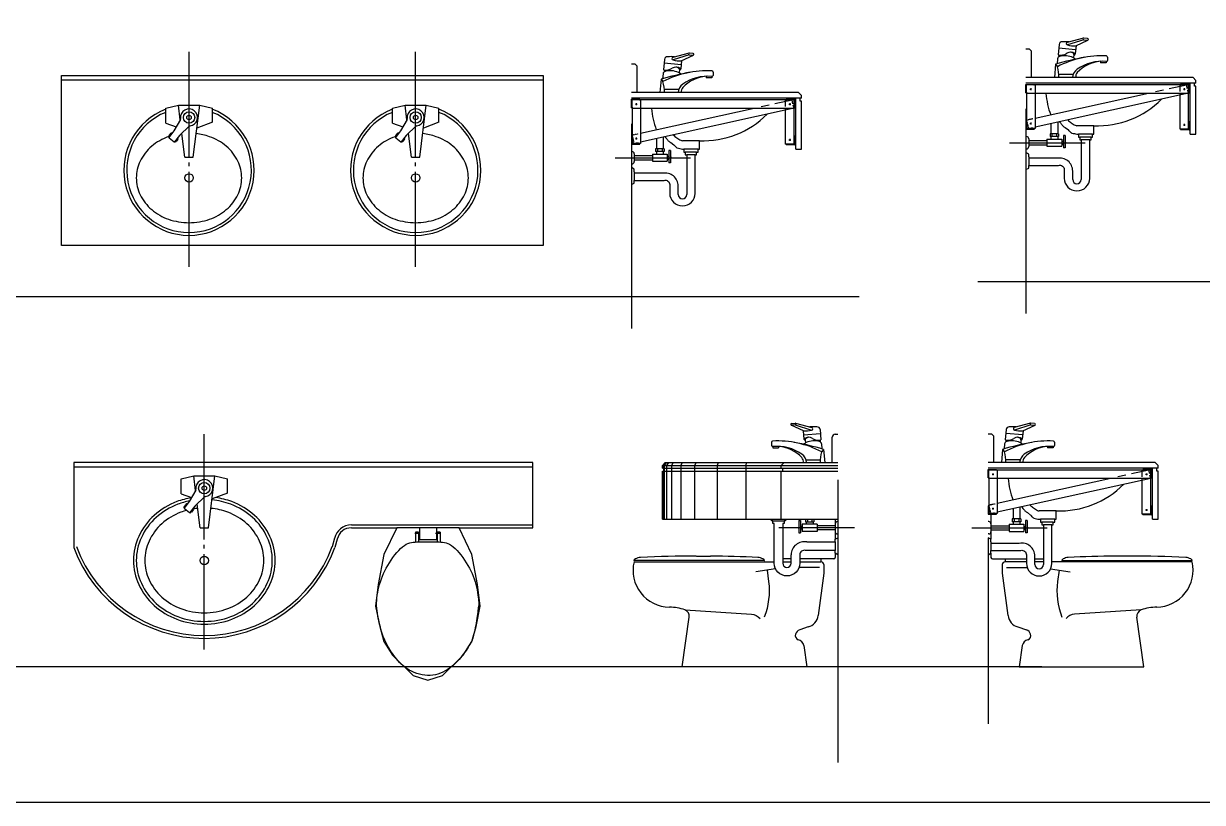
# Model space of a CAD drawing. Header units: inches. Extents: x -1249499 to 290957, y -589671 to 1013543.
# Drawn here: x -1180809 to -1176648, y 298594 to 301342 of the extents above; entities that cross this region are included whole.
import ezdxf

# ---------------------------------------------------------------- set-up
doc = ezdxf.new("R2010")
doc.units = ezdxf.units.IN
doc.header["$MEASUREMENT"] = 0
doc.linetypes.add('HIDDEN', pattern=[2, 1, -1])
doc.layers.add('1BATH', color=1, linetype='Continuous')

msp = doc.modelspace()

# ---------------------------------------------------------------- linework, layer by layer
at = {"layer": '1BATH'}
for p, q in [((-1177153.8, 301268.7), (-1177157.1, 301231.6)), ((-1177067.4, 301290.6), (-1177125, 301275.8)), ((-1177066.6, 301284.8), (-1177123.9, 301266.6)), ((-1177093.9, 301264.4), (-1177096.5, 301234.9)), ((-1177095.1, 301264.1), (-1177051.7, 301284.1)), ((-1177066.6, 301284.8), (-1177053.5, 301283.7)), ((-1177053, 301289.6), (-1177066.1, 301290.8)), ((-1180224.8, 300871.5), (-1180224.8, 301242.6)), ((-1179424.8, 300871.5), (-1179424.8, 301242.6)), ((-1178459.8, 301237.8), (-1178517.4, 301222.9)), ((-1178459, 301232), (-1178516.2, 301213.8)), ((-1178487.5, 301211.2), (-1178444.1, 301231.2)), ((-1178459, 301232), (-1178445.9, 301230.8)), ((-1178445.4, 301236.8), (-1178458.5, 301237.9)), ((-1177257.6, 301251.7), (-1177270.6, 301251.7)), ((-1177250.6, 301244.7), (-1177257.6, 301251.7)), ((-1177250.6, 301151.7), (-1177250.6, 301244.7)), ((-1177095.2, 301249.7), (-1177155, 301254.9)), ((-1177154.1, 301231), (-1177154.5, 301225.6)), ((-1177101.2, 301232.5), (-1177102.3, 301221)), ((-1176982.8, 301223.8), (-1176982.8, 301212.3)), ((-1178650, 301198.8), (-1178663, 301198.8)), ((-1178643, 301191.8), (-1178650, 301198.8)), ((-1178643, 301098.8), (-1178643, 301191.8)), ((-1178546.2, 301215.9), (-1178549.5, 301178.7)), ((-1178487.6, 301196.8), (-1178547.4, 301202.1)), ((-1178493.6, 301179.6), (-1178494.6, 301168.2)), ((-1178486.3, 301211.6), (-1178488.9, 301182.1)), ((-1177166.2, 301198.5), (-1177170.3, 301151.7)), ((-1177166.2, 301198.5), (-1177159.6, 301190)), ((-1177159.2, 301217.6), (-1177160.7, 301200.3)), ((-1177007.2, 301209.1), (-1177007.2, 301203.3)), ((-1176987.2, 301203.3), (-1177007.2, 301203.3)), ((-1176987.2, 301208.3), (-1176987.2, 301203.3)), ((-1178558.6, 301145.7), (-1178562.7, 301098.8)), ((-1178558.6, 301145.7), (-1178552, 301137.2)), ((-1178551.5, 301164.8), (-1178553.1, 301147.5)), ((-1178546.4, 301178.2), (-1178546.9, 301172.8)), ((-1178399.5, 301156.2), (-1178399.5, 301150.5)), ((-1178379.5, 301150.5), (-1178399.5, 301150.5)), ((-1178379.5, 301155.5), (-1178379.5, 301150.5)), ((-1178375.2, 301171), (-1178375.2, 301159.4)), ((-1176680.6, 301151.7), (-1177270.6, 301151.7)), ((-1177103.9, 301161.9), (-1177154.6, 301161.9)), ((-1176680.6, 301151.7), (-1176670.6, 301141.7)), ((-1176670.6, 301131.7), (-1176670.6, 301141.7)), ((-1178073, 301098.8), (-1178663, 301098.8)), ((-1178496.3, 301109.1), (-1178546.9, 301109.1)), ((-1178073, 301098.8), (-1178063, 301088.8)), ((-1176670.6, 301131.7), (-1177270.6, 301131.7)), ((-1177270.6, 301127.7), (-1177270.6, 301097.7)), ((-1177270.6, 301097.7), (-1177270.6, 301127.7)), ((-1177270.6, 301127.7), (-1177240.6, 301127.7)), ((-1176696.6, 301125.7), (-1177268.6, 301125.7)), ((-1177268.6, 301099.6), (-1177268.6, 301125.7)), ((-1177268.6, 301099.6), (-1177268.6, 301001)), ((-1177256.8, 301110.7), (-1177250.5, 301110.7)), ((-1177253.6, 301113.9), (-1177253.6, 301107.5)), ((-1177238.6, 301125.7), (-1177238.6, 300971.7)), ((-1176696.6, 301096.1), (-1177238.6, 300976.9)), ((-1176785.2, 301107.3), (-1176813, 301101.2)), ((-1176703.8, 301125.2), (-1176764.8, 301111.8)), ((-1176726.6, 301102), (-1176726.6, 301125.7)), ((-1176694.6, 301127.7), (-1176724.6, 301127.7)), ((-1176714.8, 301110.7), (-1176708.5, 301110.7)), ((-1176711.6, 301113.9), (-1176711.6, 301107.5)), ((-1176700.5, 301111.8), (-1176703.8, 301125.2)), ((-1176696.6, 301096.1), (-1176699.4, 301107.3)), ((-1176696.6, 300969.6), (-1176696.6, 301125.7)), ((-1176694.6, 301097.7), (-1176694.6, 301127.7)), ((-1176690.6, 300951.7), (-1176690.6, 301131.7)), ((-1176675.6, 301121.7), (-1176675.6, 301131.7)), ((-1176670.6, 301121.7), (-1176675.6, 301121.7)), ((-1176670.6, 300951.7), (-1176670.6, 301121.7)), ((-1178063, 301078.8), (-1178663, 301078.8)), ((-1178663, 301044.8), (-1178663, 301074.8)), ((-1178663, 301074.8), (-1178663, 301044.8)), ((-1178663, 301074.8), (-1178633, 301074.8)), ((-1178661, 301046.7), (-1178661, 301072.8)), ((-1178089, 301072.8), (-1178661, 301072.8)), ((-1178649.2, 301057.8), (-1178642.8, 301057.8)), ((-1178646, 301061), (-1178646, 301054.7)), ((-1178631, 301072.8), (-1178631, 300918.8)), ((-1178177.6, 301054.5), (-1178205.4, 301048.3)), ((-1178096.2, 301072.4), (-1178157.2, 301058.9)), ((-1178119, 301049.2), (-1178119, 301072.8)), ((-1178087, 301074.8), (-1178117, 301074.8)), ((-1178107.2, 301057.8), (-1178100.8, 301057.8)), ((-1178104, 301061), (-1178104, 301054.7)), ((-1178092.9, 301058.9), (-1178096.2, 301072.4)), ((-1178089, 301043.2), (-1178091.8, 301054.5)), ((-1178089, 300916.7), (-1178089, 301072.8)), ((-1178087, 301044.8), (-1178087, 301074.8)), ((-1178083, 300898.8), (-1178083, 301078.8)), ((-1178068, 301068.8), (-1178068, 301078.8)), ((-1178063, 301068.8), (-1178068, 301068.8)), ((-1178063, 301078.8), (-1178063, 301088.8)), ((-1178063, 300898.8), (-1178063, 301068.8)), ((-1176696.6, 301095.7), (-1177268.6, 301095.7)), ((-1176838, 301095.7), (-1177238.6, 301007.6)), ((-1176726.6, 300969.6), (-1176726.6, 301095.7)), ((-1180307, 301044.1), (-1180262.3, 301054)), ((-1180307, 300990.6), (-1180307, 301044.1)), ((-1180262.3, 301054), (-1180187.2, 301054)), ((-1180256, 301002.6), (-1180262.3, 301054)), ((-1180209.8, 300870.8), (-1180187.2, 301054)), ((-1180187.2, 301054), (-1180142.5, 301044.1)), ((-1180142.5, 300993.7), (-1180142.5, 301044.1)), ((-1179507, 301044.1), (-1179462.3, 301054)), ((-1179507, 300990.6), (-1179507, 301044.1)), ((-1179462.3, 301054), (-1179387.2, 301054)), ((-1179456, 301002.6), (-1179462.3, 301054)), ((-1179409.8, 300870.8), (-1179387.2, 301054)), ((-1179387.2, 301054), (-1179342.5, 301044.1)), ((-1179342.5, 300993.7), (-1179342.5, 301044.1)), ((-1178661, 301046.7), (-1178661, 300948.1)), ((-1178089, 301042.8), (-1178661, 301042.8)), ((-1178089, 301043.2), (-1178631, 300924)), ((-1178230.4, 301042.8), (-1178631, 300954.7)), ((-1178119, 300916.7), (-1178119, 301042.8)), ((-1177270.6, 301041.7), (-1177270.6, 300318.9)), ((-1180307, 300990.6), (-1180269.9, 300978.1)), ((-1180255.2, 301004), (-1180277.9, 300964)), ((-1180224, 300979.7), (-1180257.4, 300947.9)), ((-1180142.5, 300993.7), (-1180197.2, 300972.7)), ((-1179507, 300990.6), (-1179469.9, 300978.1)), ((-1179455.2, 301004), (-1179477.9, 300964)), ((-1179424, 300979.7), (-1179457.4, 300947.9)), ((-1179342.5, 300993.7), (-1179397.2, 300972.7)), ((-1178663, 300988.8), (-1178663, 300266)), ((-1177270.6, 300999.7), (-1177270.6, 300969.7)), ((-1177270.6, 300999.7), (-1177270.6, 300969.7)), ((-1177268.6, 300997.8), (-1177268.6, 300971.7)), ((-1177238.6, 300971.7), (-1177268.6, 300971.7)), ((-1177256.8, 300989.3), (-1177250.5, 300989.3)), ((-1177253.6, 300992.5), (-1177253.6, 300986.1)), ((-1177182.8, 300989.2), (-1177182.8, 300953.2)), ((-1177158.5, 300994.5), (-1177158.5, 300953.2)), ((-1177132.2, 300975.2), (-1177120.6, 300966.7)), ((-1176714.8, 300984.6), (-1176708.5, 300984.6)), ((-1176711.6, 300987.8), (-1176711.6, 300981.4)), ((-1176694.6, 300997.6), (-1176694.6, 300967.6)), ((-1180278.3, 300963.4), (-1180296.3, 300940.4)), ((-1180289.7, 300953.7), (-1180295.9, 300945.8)), ((-1180295, 300938.8), (-1180277.7, 300925.3)), ((-1180257.9, 300947.4), (-1180275.8, 300924.4)), ((-1180264.5, 300934), (-1180270.7, 300926.1)), ((-1180239.8, 300870.8), (-1180250.1, 300954.8)), ((-1179478.3, 300963.4), (-1179496.3, 300940.4)), ((-1179489.7, 300953.7), (-1179495.9, 300945.8)), ((-1179495, 300938.8), (-1179477.7, 300925.3)), ((-1179457.9, 300947.4), (-1179475.8, 300924.4)), ((-1179464.5, 300934), (-1179470.7, 300926.1)), ((-1179439.8, 300870.8), (-1179450.1, 300954.8)), ((-1178663, 300946.8), (-1178663, 300916.8)), ((-1178663, 300946.8), (-1178663, 300916.8)), ((-1178661, 300944.9), (-1178661, 300918.8)), ((-1178649.2, 300936.4), (-1178642.8, 300936.4)), ((-1178646, 300939.6), (-1178646, 300933.3)), ((-1178575.2, 300936.3), (-1178575.2, 300900.3)), ((-1178550.8, 300941.6), (-1178550.8, 300900.3)), ((-1178107.2, 300931.7), (-1178100.8, 300931.7)), ((-1178104, 300934.9), (-1178104, 300928.6)), ((-1178087, 300944.7), (-1178087, 300914.7)), ((-1177270.6, 300969.7), (-1177240.6, 300969.7)), ((-1177268.6, 300943.4), (-1177270.6, 300943.4)), ((-1177260.6, 300935.4), (-1177260.6, 300908)), ((-1177196.8, 300934.2), (-1177144.5, 300934.2)), ((-1177196.8, 300934.2), (-1177196.8, 300909.2)), ((-1177185.6, 300953.2), (-1177185.6, 300943.2)), ((-1177155.6, 300953.2), (-1177185.6, 300953.2)), ((-1177155.6, 300943.2), (-1177185.6, 300943.2)), ((-1177182.8, 300943.2), (-1177182.8, 300934.2)), ((-1177178.7, 300953.2), (-1177178.7, 300943.2)), ((-1177162.6, 300953.2), (-1177162.6, 300943.2)), ((-1177158.5, 300943.2), (-1177158.5, 300934.2)), ((-1177155.6, 300953.2), (-1177155.6, 300943.2)), ((-1177144.5, 300934.2), (-1177144.5, 300909.2)), ((-1177138.5, 300947.6), (-1177138.5, 300903.6)), ((-1177132.7, 300947.6), (-1177138.5, 300947.6)), ((-1177132.7, 300947.6), (-1177132.7, 300903.6)), ((-1176696.6, 300969.6), (-1176726.6, 300969.6)), ((-1176694.6, 300967.6), (-1176724.6, 300967.6)), ((-1176694.6, 300967.6), (-1176690.6, 300967.6)), ((-1176690.6, 300951.7), (-1176670.6, 300951.7)), ((-1178663, 300916.8), (-1178633, 300916.8)), ((-1178661, 300890.6), (-1178663, 300890.6)), ((-1178631, 300918.8), (-1178661, 300918.8)), ((-1178578, 300900.3), (-1178578, 300890.3)), ((-1178548, 300900.3), (-1178578, 300900.3)), ((-1178548, 300890.3), (-1178578, 300890.3)), ((-1178575.2, 300890.3), (-1178575.2, 300881.3)), ((-1178571.1, 300900.3), (-1178571.1, 300890.3)), ((-1178554.9, 300900.3), (-1178554.9, 300890.3)), ((-1178550.8, 300890.3), (-1178550.8, 300881.3)), ((-1178548, 300900.3), (-1178548, 300890.3)), ((-1178530.8, 300894.8), (-1178530.8, 300850.7)), ((-1178525, 300894.8), (-1178530.8, 300894.8)), ((-1178525, 300894.8), (-1178525, 300850.7)), ((-1178524.6, 300922.3), (-1178513, 300913.8)), ((-1178089, 300916.7), (-1178119, 300916.7)), ((-1178087, 300914.7), (-1178117, 300914.7)), ((-1178087, 300914.7), (-1178083, 300914.7)), ((-1178083, 300898.8), (-1178063, 300898.8)), ((-1177328.7, 300921.7), (-1177062, 300921.7)), ((-1177268.6, 300900), (-1177270.6, 300900)), ((-1177260.6, 300929.2), (-1177196.8, 300929.2)), ((-1177260.6, 300914.2), (-1177196.8, 300914.2)), ((-1177196.8, 300909.2), (-1177144.5, 300909.2)), ((-1177144.5, 300926.7), (-1177138.5, 300926.7)), ((-1177144.5, 300916.7), (-1177138.5, 300916.7)), ((-1177132.7, 300903.6), (-1177138.5, 300903.6)), ((-1177132.7, 300924.2), (-1177131.6, 300924.2)), ((-1177132.7, 300919.2), (-1177131.6, 300919.2)), ((-1177131.6, 300924.2), (-1177131.6, 300919.2)), ((-1180239.8, 300870.8), (-1180209.8, 300870.8)), ((-1180224.8, 300839.2), (-1180224.8, 300852.1)), ((-1179439.8, 300870.8), (-1179409.8, 300870.8)), ((-1179424.8, 300839.2), (-1179424.8, 300852.1)), ((-1178721.1, 300868.8), (-1178454.4, 300868.8)), ((-1178661, 300847.1), (-1178663, 300847.1)), ((-1178653, 300882.6), (-1178653, 300855.1)), ((-1178653, 300876.3), (-1178589.2, 300876.3)), ((-1178653, 300861.3), (-1178589.2, 300861.3)), ((-1178589.2, 300881.3), (-1178589.2, 300856.3)), ((-1178589.2, 300881.3), (-1178536.9, 300881.3)), ((-1178589.2, 300856.3), (-1178536.9, 300856.3)), ((-1178536.9, 300881.3), (-1178536.9, 300856.3)), ((-1178536.9, 300873.8), (-1178530.8, 300873.8)), ((-1178536.9, 300863.8), (-1178530.8, 300863.8)), ((-1178525, 300850.7), (-1178530.8, 300850.7)), ((-1178525, 300871.3), (-1178524, 300871.3)), ((-1178525, 300866.3), (-1178524, 300866.3)), ((-1178524, 300871.3), (-1178524, 300866.3)), ((-1177270.6, 300886.7), (-1177270.6, 300826.7)), ((-1177260.6, 300881.7), (-1177270.6, 300886.7)), ((-1177260.6, 300871.7), (-1177260.6, 300881.7)), ((-1177260.6, 300871.7), (-1177260.6, 300841.7)), ((-1180224.8, 300483.5), (-1180224.8, 300819.2)), ((-1179424.8, 300483.5), (-1179424.8, 300819.2)), ((-1178653, 300828.8), (-1178663, 300833.8)), ((-1178663, 300833.8), (-1178663, 300773.8)), ((-1178653, 300818.8), (-1178653, 300828.8)), ((-1178653, 300818.8), (-1178653, 300788.8)), ((-1177270.6, 300826.7), (-1177260.6, 300831.7)), ((-1178663, 300773.8), (-1178653, 300778.8)), ((-1177439.9, 300431.7), (-1175395.3, 300431.7)), ((-1182783.7, 300378.8), (-1177859.3, 300378.8)), ((-1178098.3, 299930.7), (-1178085.2, 299931.8)), ((-1178083.9, 299931.7), (-1178026.3, 299916.8)), ((-1177254.2, 299931.7), (-1177311.9, 299916.8)), ((-1177239.9, 299930.7), (-1177253, 299931.8)), ((-1180170.8, 299521.8), (-1180170.8, 299892.8)), ((-1178056.2, 299905.1), (-1178099.6, 299925.1)), ((-1178084.7, 299925.9), (-1178097.8, 299924.7)), ((-1178084.7, 299925.9), (-1178027.4, 299907.7)), ((-1178057.4, 299905.5), (-1178054.8, 299876)), ((-1178056.1, 299890.7), (-1177996.3, 299896)), ((-1177997.5, 299909.8), (-1177994.2, 299872.6)), ((-1177944.1, 299892.7), (-1177934.1, 299892.7)), ((-1177391, 299892.7), (-1177404, 299892.7)), ((-1177384, 299885.7), (-1177391, 299892.7)), ((-1177340.7, 299909.8), (-1177343.9, 299872.6)), ((-1177282.1, 299890.7), (-1177341.9, 299896)), ((-1177253.5, 299925.9), (-1177310.7, 299907.7)), ((-1177280.8, 299905.5), (-1177283.4, 299876)), ((-1177282, 299905.1), (-1177238.6, 299925.1)), ((-1177253.5, 299925.9), (-1177240.4, 299924.7)), ((-1178168.5, 299864.9), (-1178168.5, 299853.3)), ((-1178164.1, 299849.4), (-1178164.1, 299844.4)), ((-1178144.1, 299850.1), (-1178144.1, 299844.4)), ((-1178050.1, 299873.5), (-1178049, 299862.1)), ((-1177997.2, 299872.1), (-1177996.8, 299866.7)), ((-1177992.1, 299858.7), (-1177990.6, 299841.4)), ((-1177954.1, 299792.7), (-1177954.1, 299882.7)), ((-1177384, 299792.7), (-1177384, 299885.7)), ((-1177346, 299858.7), (-1177347.6, 299841.4)), ((-1177340.9, 299872.1), (-1177341.4, 299866.7)), ((-1177288.1, 299873.5), (-1177289.1, 299862.1)), ((-1177194, 299850.1), (-1177194, 299844.4)), ((-1177174, 299849.4), (-1177174, 299844.4)), ((-1177169.6, 299864.9), (-1177169.6, 299853.3)), ((-1178164.1, 299844.4), (-1178144.1, 299844.4)), ((-1177985.1, 299839.6), (-1177991.7, 299831.1)), ((-1177985.1, 299839.6), (-1177981, 299792.7)), ((-1177353, 299839.6), (-1177357.1, 299792.7)), ((-1177353, 299839.6), (-1177346.5, 299831.1)), ((-1177174, 299844.4), (-1177194, 299844.4)), ((-1180632.8, 299777.7), (-1179011.8, 299777.7)), ((-1179011.8, 299792.7), (-1180631.8, 299792.7)), ((-1180631.8, 299792.7), (-1180631.8, 299492.7)), ((-1179011.8, 299562.7), (-1179011.8, 299792.7)), ((-1178544.1, 299792.7), (-1178554.1, 299782.7)), ((-1178554.1, 299782.7), (-1177934.1, 299782.7)), ((-1178554.1, 299772.7), (-1178554.1, 299782.7)), ((-1178554.1, 299772.7), (-1177934.1, 299772.7)), ((-1178542.1, 299792.7), (-1178551.4, 299782.7)), ((-1178551.4, 299782.7), (-1178551.4, 299772.7)), ((-1178549.1, 299762.7), (-1178549.1, 299772.7)), ((-1178538.3, 299792.7), (-1178547.1, 299782.7)), ((-1178547.1, 299782.7), (-1178547.1, 299592.7)), ((-1178544.1, 299792.7), (-1177934.1, 299792.7)), ((-1178532.2, 299792.7), (-1178539.1, 299782.7)), ((-1178539.1, 299782.7), (-1178539.1, 299592.7)), ((-1178515.3, 299792.7), (-1178521.2, 299782.7)), ((-1178521.2, 299782.7), (-1178521.2, 299592.7)), ((-1178484.3, 299792.7), (-1178489.2, 299782.7)), ((-1178489.2, 299782.7), (-1178489.2, 299592.7)), ((-1178435.1, 299792.7), (-1178440.1, 299782.7)), ((-1178440.1, 299782.7), (-1178440.1, 299592.7)), ((-1178356.7, 299792.7), (-1178360.6, 299782.7)), ((-1178360.6, 299782.7), (-1178360.6, 299592.7)), ((-1178257.8, 299792.7), (-1178259.6, 299782.7)), ((-1178259.6, 299782.7), (-1178259.6, 299592.7)), ((-1178124.1, 299792.7), (-1178134.1, 299782.7)), ((-1178134.1, 299772.7), (-1178134.1, 299782.7)), ((-1178129.1, 299762.7), (-1178129.1, 299772.7)), ((-1178047.4, 299803), (-1177996.7, 299803)), ((-1176814, 299792.7), (-1177404, 299792.7)), ((-1176804, 299772.7), (-1177404, 299772.7)), ((-1177404, 299768.7), (-1177374, 299768.7)), ((-1177404, 299768.7), (-1177404, 299738.7)), ((-1177404, 299738.7), (-1177404, 299768.7)), ((-1176830, 299766.7), (-1177402, 299766.7)), ((-1177402, 299740.6), (-1177402, 299766.7)), ((-1177372, 299766.7), (-1177372, 299612.7)), ((-1177290.8, 299803), (-1177341.4, 299803)), ((-1176837.2, 299766.3), (-1176898.2, 299752.8)), ((-1176860, 299743.1), (-1176860, 299766.7)), ((-1176828, 299768.7), (-1176858, 299768.7)), ((-1176833.9, 299752.8), (-1176837.2, 299766.3)), ((-1176830, 299610.6), (-1176830, 299766.7)), ((-1176828, 299738.7), (-1176828, 299768.7)), ((-1176824, 299592.7), (-1176824, 299772.7)), ((-1176814, 299792.7), (-1176804, 299782.7)), ((-1176809, 299762.7), (-1176809, 299772.7)), ((-1176804, 299772.7), (-1176804, 299782.7)), ((-1180253, 299735.9), (-1180208.3, 299745.9)), ((-1180253, 299682.5), (-1180253, 299735.9)), ((-1180202, 299694.4), (-1180208.3, 299745.9)), ((-1180208.3, 299745.9), (-1180133.2, 299745.9)), ((-1180155.8, 299562.7), (-1180133.2, 299745.9)), ((-1180133.2, 299745.9), (-1180088.5, 299735.9)), ((-1180088.5, 299685.5), (-1180088.5, 299735.9)), ((-1178554.1, 299762.7), (-1177934.1, 299762.7)), ((-1178554.1, 299592.7), (-1178554.1, 299762.7)), ((-1178551.4, 299762.7), (-1178551.4, 299592.7)), ((-1178134.1, 299592.7), (-1178134.1, 299762.7)), ((-1177934.1, 299732.4), (-1177934.1, 298734.1)), ((-1177402, 299740.6), (-1177402, 299642)), ((-1176830, 299736.7), (-1177402, 299736.7)), ((-1177390.2, 299751.7), (-1177383.9, 299751.7)), ((-1177387, 299754.9), (-1177387, 299748.6)), ((-1176830, 299737.1), (-1177372, 299617.9)), ((-1176971.4, 299736.7), (-1177372, 299648.6)), ((-1176918.6, 299748.4), (-1176946.4, 299742.3)), ((-1176860, 299610.6), (-1176860, 299736.7)), ((-1176848.2, 299751.7), (-1176841.9, 299751.7)), ((-1176845, 299754.9), (-1176845, 299748.6)), ((-1176830, 299737.1), (-1176832.8, 299748.4)), ((-1176804, 299762.7), (-1176809, 299762.7)), ((-1176804, 299592.7), (-1176804, 299762.7)), ((-1180253, 299682.5), (-1180215.9, 299669.9)), ((-1180201.1, 299695.8), (-1180223.9, 299655.8)), ((-1180088.5, 299685.5), (-1180143.2, 299664.5)), ((-1180224.3, 299655.2), (-1180242.3, 299632.2)), ((-1180235.7, 299645.5), (-1180241.9, 299637.7)), ((-1180170, 299671.5), (-1180203.4, 299639.7)), ((-1180185.8, 299562.7), (-1180196.1, 299646.7)), ((-1177404, 299640.7), (-1177404, 299610.7)), ((-1177404, 299640.7), (-1177404, 299610.7)), ((-1180241, 299630.6), (-1180223.7, 299617.1)), ((-1180203.8, 299639.2), (-1180221.8, 299616.2)), ((-1180210.5, 299625.8), (-1180216.6, 299618)), ((-1177404, 299610.7), (-1177374, 299610.7)), ((-1177402, 299638.8), (-1177402, 299612.7)), ((-1177372, 299612.7), (-1177402, 299612.7)), ((-1177394, 299610.7), (-1177394, 299522.7)), ((-1177390.2, 299630.3), (-1177383.9, 299630.3)), ((-1177387, 299633.5), (-1177387, 299627.2)), ((-1177316.2, 299630.2), (-1177316.2, 299594.2)), ((-1177291.9, 299635.6), (-1177291.9, 299594.2)), ((-1177265.6, 299616.2), (-1177254, 299607.7)), ((-1176830, 299610.6), (-1176860, 299610.6)), ((-1176828, 299608.6), (-1176858, 299608.6)), ((-1176848.2, 299625.6), (-1176841.9, 299625.6)), ((-1176845, 299628.8), (-1176845, 299622.5)), ((-1176828, 299638.6), (-1176828, 299608.6)), ((-1176828, 299608.6), (-1176824, 299608.6)), ((-1180185.8, 299562.7), (-1180155.8, 299562.7)), ((-1179651.8, 299572.7), (-1179011.8, 299572.7)), ((-1179651.8, 299562.7), (-1179491.8, 299562.7)), ((-1179491.8, 299562.7), (-1179536.8, 299468.5)), ((-1179271.8, 299562.7), (-1179491.8, 299562.7)), ((-1179411.8, 299562.7), (-1179411.8, 299520.1)), ((-1179351.8, 299562.7), (-1179351.8, 299520.1)), ((-1179271.8, 299562.7), (-1179011.8, 299562.7)), ((-1179226.8, 299468.5), (-1179271.8, 299562.7)), ((-1178554.1, 299592.7), (-1177934.1, 299592.7)), ((-1178169.1, 299587.7), (-1178169.1, 299592.7)), ((-1178164.1, 299587.7), (-1178169.1, 299587.7)), ((-1178164.1, 299577.7), (-1178164.1, 299587.7)), ((-1178164.1, 299587.7), (-1178124.1, 299587.7)), ((-1178159.1, 299577.7), (-1178164.1, 299577.7)), ((-1178159.1, 299442.7), (-1178159.1, 299577.7)), ((-1177876, 299562.7), (-1178142.8, 299562.7)), ((-1178129.1, 299577.7), (-1178129.1, 299437.7)), ((-1178124.1, 299577.7), (-1178129.1, 299577.7)), ((-1178124.1, 299587.7), (-1178124.1, 299577.7)), ((-1178119.1, 299587.7), (-1178124.1, 299587.7)), ((-1178119.1, 299592.7), (-1178119.1, 299587.7)), ((-1178072.1, 299565.2), (-1178073.1, 299565.2)), ((-1178073.1, 299565.2), (-1178073.1, 299560.2)), ((-1178072.1, 299560.2), (-1178073.1, 299560.2)), ((-1178072.1, 299588.7), (-1178066.3, 299588.7)), ((-1178072.1, 299588.7), (-1178072.1, 299544.6)), ((-1178066.3, 299588.7), (-1178066.3, 299544.6)), ((-1178060.3, 299567.7), (-1178066.3, 299567.7)), ((-1178060.3, 299557.7), (-1178066.3, 299557.7)), ((-1178060.3, 299575.2), (-1178060.3, 299550.2)), ((-1178008, 299575.2), (-1178060.3, 299575.2)), ((-1178049.1, 299592.7), (-1178049.1, 299584.2)), ((-1178049.1, 299584.2), (-1178019.1, 299584.2)), ((-1178046.3, 299584.2), (-1178046.3, 299575.2)), ((-1178042.2, 299592.7), (-1178042.2, 299584.2)), ((-1178026.1, 299592.7), (-1178026.1, 299584.2)), ((-1178022, 299584.2), (-1178022, 299575.2)), ((-1178019.1, 299592.7), (-1178019.1, 299584.2)), ((-1178008, 299575.2), (-1178008, 299550.2)), ((-1177944.1, 299570.2), (-1178008, 299570.2)), ((-1177944.1, 299592.7), (-1177944.1, 299522.7)), ((-1177936.1, 299584.5), (-1177934.1, 299584.5)), ((-1177462.1, 299562.7), (-1177195.4, 299562.7)), ((-1177402, 299584.5), (-1177404, 299584.5)), ((-1177394, 299570.2), (-1177330.2, 299570.2)), ((-1177330.2, 299575.2), (-1177277.9, 299575.2)), ((-1177330.2, 299575.2), (-1177330.2, 299550.2)), ((-1177319, 299594.2), (-1177319, 299584.2)), ((-1177289, 299594.2), (-1177319, 299594.2)), ((-1177289, 299584.2), (-1177319, 299584.2)), ((-1177316.2, 299584.2), (-1177316.2, 299575.2)), ((-1177312.1, 299594.2), (-1177312.1, 299584.2)), ((-1177296, 299594.2), (-1177296, 299584.2)), ((-1177291.9, 299584.2), (-1177291.9, 299575.2)), ((-1177289, 299594.2), (-1177289, 299584.2)), ((-1177277.9, 299575.2), (-1177277.9, 299550.2)), ((-1177277.9, 299567.7), (-1177271.9, 299567.7)), ((-1177277.9, 299557.7), (-1177271.9, 299557.7)), ((-1177266, 299588.7), (-1177271.9, 299588.7)), ((-1177271.9, 299588.7), (-1177271.9, 299544.6)), ((-1177266, 299588.7), (-1177266, 299544.6)), ((-1177266, 299565.2), (-1177265, 299565.2)), ((-1177266, 299560.2), (-1177265, 299560.2)), ((-1177265, 299565.2), (-1177265, 299560.2)), ((-1176824, 299592.7), (-1176804, 299592.7)), ((-1179711.1, 299525.7), (-1179719.4, 299495.4)), ((-1179701.5, 299523), (-1179709.8, 299492.7)), ((-1179408.8, 299542.6), (-1179428.1, 299542.6)), ((-1179424.8, 299547.6), (-1179424.8, 299512.7)), ((-1179414.8, 299547.6), (-1179424.8, 299547.6)), ((-1179414.8, 299547.6), (-1179414.8, 299512.7)), ((-1179351.8, 299520.1), (-1179411.8, 299520.1)), ((-1179336.1, 299542.6), (-1179354.6, 299542.6)), ((-1179348.8, 299547.6), (-1179348.8, 299512.7)), ((-1179338.8, 299547.6), (-1179348.8, 299547.6)), ((-1179338.8, 299547.6), (-1179338.8, 299512.7)), ((-1178072.1, 299544.6), (-1178066.3, 299544.6)), ((-1178008, 299550.2), (-1178060.3, 299550.2)), ((-1177944.1, 299555.2), (-1178008, 299555.2)), ((-1177944.1, 299522.7), (-1177934.1, 299527.7)), ((-1177944.1, 299512.7), (-1177944.1, 299522.7)), ((-1177936.1, 299541), (-1177934.1, 299541)), ((-1177934.1, 299527.7), (-1177934.1, 299467.7)), ((-1177402, 299541), (-1177404, 299541)), ((-1177394, 299522.7), (-1177404, 299527.7)), ((-1177404, 299527.7), (-1177404, 299467.7)), ((-1177394, 299555.2), (-1177330.2, 299555.2)), ((-1177394, 299512.7), (-1177394, 299522.7)), ((-1177330.2, 299550.2), (-1177277.9, 299550.2)), ((-1177266, 299544.6), (-1177271.9, 299544.6)), ((-1180170.8, 299489.5), (-1180170.8, 299502.3)), ((-1178044.1, 299512.7), (-1177944.1, 299512.7)), ((-1177944.1, 299512.7), (-1177944.1, 299482.7)), ((-1177394, 299512.7), (-1177394, 299482.7)), ((-1180170.8, 299133.8), (-1180170.8, 299469.4)), ((-1179536.8, 299468.5), (-1179557.2, 299362.5)), ((-1179206.3, 299362.5), (-1179226.8, 299468.5)), ((-1178399.1, 299447.7), (-1178654.1, 299447.7)), ((-1178654.1, 299442.7), (-1178159.1, 299442.7)), ((-1178434.1, 299462.7), (-1178384.1, 299462.7)), ((-1178194.1, 299447.7), (-1178399.1, 299447.7)), ((-1178099.1, 299452.7), (-1178129.1, 299452.7)), ((-1178099.1, 299437.7), (-1178099.1, 299467.7)), ((-1177994.1, 299452.7), (-1178069.1, 299452.7)), ((-1177994.1, 299452.7), (-1177994.1, 299442.7)), ((-1177949.1, 299452.7), (-1177994.1, 299452.7)), ((-1177984.1, 299432.7), (-1177984.1, 299402.7)), ((-1177944.1, 299472.7), (-1177944.1, 299457.7)), ((-1177934.1, 299467.7), (-1177944.1, 299472.7)), ((-1177404, 299467.7), (-1177394, 299472.7)), ((-1177404, 299467.7), (-1177404, 298871)), ((-1177394, 299472.7), (-1177394, 299457.7)), ((-1177389, 299452.7), (-1177344, 299452.7)), ((-1177354, 299432.7), (-1177354, 299402.7)), ((-1177344, 299452.7), (-1177269, 299452.7)), ((-1177344, 299452.7), (-1177344, 299442.7)), ((-1177239, 299452.7), (-1177209, 299452.7)), ((-1176684, 299442.7), (-1177179, 299442.7)), ((-1177144, 299447.7), (-1176939, 299447.7)), ((-1176904, 299462.7), (-1176954, 299462.7)), ((-1176939, 299447.7), (-1176684, 299447.7)), ((-1177984.1, 299402.7), (-1178004.1, 299252.7)), ((-1177354, 299402.7), (-1177334, 299252.7)), ((-1179557.2, 299362.5), (-1179566.8, 299286.7)), ((-1179196.8, 299286.7), (-1179206.3, 299362.5)), ((-1179566.8, 299286.7), (-1179551.8, 299214)), ((-1179211.8, 299214), (-1179196.8, 299286.7)), ((-1178484.1, 299072.7), (-1178459.1, 299247.7)), ((-1176854, 299072.7), (-1176879, 299247.7)), ((-1179551.8, 299214), (-1179536.8, 299161.1)), ((-1179226.8, 299161.1), (-1179211.8, 299214)), ((-1178039.1, 299212.7), (-1178069.1, 299202.7)), ((-1177299, 299212.7), (-1177269, 299202.7)), ((-1179536.8, 299161.1), (-1179506.8, 299113)), ((-1179256.8, 299113), (-1179226.8, 299161.1)), ((-1178054.1, 299147.7), (-1178044.1, 299072.7)), ((-1177284, 299147.7), (-1177294, 299072.7)), ((-1179506.8, 299113), (-1179433.5, 299041.1)), ((-1179330.5, 299041.3), (-1179256.8, 299113)), ((-1177215, 299072.7), (-1182653.4, 299072.7)), ((-1178044.1, 299072.7), (-1178484.1, 299072.7)), ((-1177294, 299072.7), (-1176854, 299072.7)), ((-1179433.5, 299041.1), (-1179381.8, 299025.1)), ((-1179381.8, 299025.1), (-1179330.5, 299041.3))]:
    msp.add_line(p, q, dxfattribs=at)
at = {"layer": '1BATH', "color": 1}
for p, q in [((-1180674.8, 301158.8), (-1178974.8, 301158.8)), ((-1180674.8, 300558.8), (-1180674.8, 301158.8)), ((-1180674.8, 301143.8), (-1178974.8, 301143.8)), ((-1178974.8, 301158.8), (-1178974.8, 300558.8)), ((-1177060.6, 300981.7), (-1177090.6, 300981.7)), ((-1177030.6, 300981.7), (-1177060.6, 300981.7)), ((-1177030.6, 300961.7), (-1177030.6, 300981.7)), ((-1177090.6, 300951.7), (-1177085.6, 300951.7)), ((-1177085.6, 300951.7), (-1177085.6, 300941.7)), ((-1177085.6, 300941.7), (-1177080.6, 300941.7)), ((-1177080.6, 300941.7), (-1177080.6, 300931.7)), ((-1177040.6, 300941.7), (-1177080.6, 300941.7)), ((-1177080.6, 300931.7), (-1177075.6, 300931.7)), ((-1177075.6, 300931.7), (-1177075.6, 300791.7)), ((-1177045.6, 300931.7), (-1177075.6, 300931.7)), ((-1177045.6, 300791.7), (-1177045.6, 300931.7)), ((-1177045.6, 300931.7), (-1177040.6, 300931.7)), ((-1177040.6, 300931.7), (-1177040.6, 300941.7)), ((-1177040.6, 300941.7), (-1177035.6, 300941.7)), ((-1177035.6, 300941.7), (-1177035.6, 300951.7)), ((-1177035.6, 300951.7), (-1177030.6, 300951.7)), ((-1177030.6, 300951.7), (-1177030.6, 300961.7)), ((-1178453, 300928.8), (-1178483, 300928.8)), ((-1178483, 300898.8), (-1178478, 300898.8)), ((-1178478, 300898.8), (-1178478, 300888.8)), ((-1178478, 300888.8), (-1178473, 300888.8)), ((-1178473, 300888.8), (-1178473, 300878.8)), ((-1178433, 300888.8), (-1178473, 300888.8)), ((-1178423, 300928.8), (-1178453, 300928.8)), ((-1178433, 300888.8), (-1178428, 300888.8)), ((-1178433, 300878.8), (-1178433, 300888.8)), ((-1178428, 300898.8), (-1178423, 300898.8)), ((-1178428, 300888.8), (-1178428, 300898.8)), ((-1178423, 300908.8), (-1178423, 300928.8)), ((-1178423, 300898.8), (-1178423, 300908.8)), ((-1178473, 300878.8), (-1178468, 300878.8)), ((-1178468, 300878.8), (-1178468, 300738.8)), ((-1178438, 300878.8), (-1178468, 300878.8)), ((-1178438, 300738.8), (-1178438, 300878.8)), ((-1178438, 300878.8), (-1178433, 300878.8)), ((-1177160.6, 300866.7), (-1177260.6, 300866.7)), ((-1178553, 300813.8), (-1178653, 300813.8)), ((-1177105.6, 300791.7), (-1177105.6, 300821.7)), ((-1178498, 300738.8), (-1178498, 300768.8)), ((-1178974.8, 300558.8), (-1180674.8, 300558.8)), ((-1177194, 299622.7), (-1177224, 299622.7)), ((-1177164, 299622.7), (-1177194, 299622.7)), ((-1177164, 299602.7), (-1177164, 299622.7)), ((-1177164, 299592.7), (-1177164, 299602.7)), ((-1177224, 299592.7), (-1177219, 299592.7)), ((-1177219, 299592.7), (-1177219, 299582.7)), ((-1177219, 299582.7), (-1177214, 299582.7)), ((-1177174, 299582.7), (-1177214, 299582.7)), ((-1177214, 299582.7), (-1177214, 299572.7)), ((-1177214, 299572.7), (-1177209, 299572.7)), ((-1177209, 299572.7), (-1177209, 299432.7)), ((-1177179, 299572.7), (-1177209, 299572.7)), ((-1177179, 299432.7), (-1177179, 299572.7)), ((-1177179, 299572.7), (-1177174, 299572.7)), ((-1177174, 299572.7), (-1177174, 299582.7)), ((-1177174, 299582.7), (-1177169, 299582.7)), ((-1177169, 299582.7), (-1177169, 299592.7)), ((-1177169, 299592.7), (-1177164, 299592.7)), ((-1177294, 299507.7), (-1177394, 299507.7)), ((-1177239, 299432.7), (-1177239, 299462.7))]:
    msp.add_line(p, q, dxfattribs=at)
at = {"layer": '1BATH'}
for points in [[(-1183059.6, 303723.1), (-1173419.7, 303723.1), (-1173419.7, 298593.7), (-1183059.6, 298593.7)], [(-1179298.9, 299500.7), (-1179292.4, 299495.7), (-1179285.6, 299489.6), (-1179278.8, 299482.7), (-1179271.9, 299475.1), (-1179265.2, 299466.8), (-1179258.5, 299458.1), (-1179252.1, 299449), (-1179246, 299439.6), (-1179240.4, 299430.2), (-1179235.1, 299420.7), (-1179230.2, 299411.1), (-1179225.7, 299401.4), (-1179221.7, 299391.8), (-1179218.1, 299382.1), (-1179214.9, 299372.5), (-1179212.1, 299362.8), (-1179209.8, 299353.3), (-1179207.8, 299344), (-1179206.2, 299335), (-1179204.9, 299326.4), (-1179204, 299318.5), (-1179203.2, 299311.4), (-1179202.7, 299305.2), (-1179202.4, 299300.1), (-1179202.2, 299296), (-1179202.1, 299292.9), (-1179202.2, 299290.4), (-1179202.4, 299288.2), (-1179202.7, 299286), (-1179203.1, 299283.5), (-1179203.6, 299280.3), (-1179204.3, 299276.3), (-1179205, 299271.2), (-1179205.8, 299265), (-1179206.7, 299258), (-1179207.8, 299250.5), (-1179208.9, 299242.4), (-1179210.1, 299234.2), (-1179211.4, 299225.9), (-1179212.8, 299217.7), (-1179214.3, 299209.9), (-1179215.9, 299202.5), (-1179217.5, 299195.5), (-1179219.1, 299189.1), (-1179220.6, 299183.3), (-1179222, 299178.1), (-1179223.3, 299173.6), (-1179224.3, 299169.9), (-1179225.2, 299167), (-1179225.9, 299164.7), (-1179226.6, 299162.8), (-1179227.3, 299161.2), (-1179228.1, 299159.6), (-1179229.1, 299157.8), (-1179230.4, 299155.7), (-1179232.1, 299153.1), (-1179234.2, 299149.7), (-1179236.7, 299145.7), (-1179239.7, 299141), (-1179243.1, 299135.9), (-1179246.9, 299130.3), (-1179251.1, 299124.3), (-1179255.6, 299118.1), (-1179260.6, 299111.7), (-1179265.9, 299105.1), (-1179271.5, 299098.5), (-1179277.5, 299092), (-1179283.9, 299085.5), (-1179290.6, 299079.2), (-1179297.6, 299073.2), (-1179304.9, 299067.5), (-1179312.5, 299062.3), (-1179320.5, 299057.5), (-1179328.8, 299053.3), (-1179337.3, 299049.7), (-1179346, 299046.6), (-1179355, 299044.3), (-1179364.2, 299042.7), (-1179373.5, 299041.8), (-1179383, 299041.7), (-1179392.6, 299042.4), (-1179402.2, 299043.9), (-1179411.7, 299046.2), (-1179421.1, 299049), (-1179430.3, 299052.5), (-1179439.2, 299056.5), (-1179447.6, 299060.9), (-1179455.5, 299065.8), (-1179462.9, 299070.9), (-1179469.8, 299076.4), (-1179476.1, 299082.1), (-1179482.1, 299088), (-1179487.6, 299094.1), (-1179492.8, 299100.2), (-1179497.7, 299106.5), (-1179502.3, 299112.7), (-1179506.8, 299118.9), (-1179511, 299125.1), (-1179515, 299131.3), (-1179518.8, 299137.5), (-1179522.5, 299143.8), (-1179525.9, 299150.1), (-1179529.2, 299156.5), (-1179532.2, 299163), (-1179535.1, 299169.5), (-1179537.8, 299176.2), (-1179540.3, 299183.1), (-1179542.7, 299190), (-1179545, 299197.2), (-1179547.2, 299204.5), (-1179549.3, 299211.9), (-1179551.3, 299219.6), (-1179553.3, 299227.5), (-1179555.3, 299235.7), (-1179557.1, 299244), (-1179558.7, 299252.4), (-1179560.1, 299261.1), (-1179561.2, 299269.8), (-1179562, 299278.7), (-1179562.5, 299287.8), (-1179562.5, 299296.9), (-1179562.2, 299306.1), (-1179561.5, 299315.4), (-1179560.3, 299324.8), (-1179558.8, 299334.2), (-1179557, 299343.7), (-1179554.7, 299353.3), (-1179552.1, 299362.9), (-1179549.1, 299372.5), (-1179545.7, 299382.2), (-1179542, 299391.8), (-1179537.8, 299401.5), (-1179533.3, 299411.1), (-1179528.4, 299420.7), (-1179523.1, 299430.2), (-1179517.5, 299439.7), (-1179511.4, 299449), (-1179505, 299458.1), (-1179498.3, 299466.8), (-1179491.6, 299475.1), (-1179484.7, 299482.7), (-1179477.8, 299489.6), (-1179471.1, 299495.7), (-1179464.5, 299500.7), (-1179458.1, 299504.7), (-1179451.9, 299507.7), (-1179445.8, 299509.8), (-1179439.7, 299511.2), (-1179433.4, 299512.1), (-1179427, 299512.6), (-1179420.3, 299512.7), (-1179413.2, 299512.7), (-1179405.6, 299512.7), (-1179397.8, 299512.7), (-1179389.7, 299512.7), (-1179381.5, 299512.7), (-1179373.3, 299512.7), (-1179365.2, 299512.7), (-1179357.4, 299512.7), (-1179349.9, 299512.7), (-1179342.8, 299512.7), (-1179336.1, 299512.6), (-1179329.8, 299512.1), (-1179323.6, 299511.2), (-1179317.5, 299509.8), (-1179311.4, 299507.7), (-1179305.3, 299504.7)]]:
    msp.add_lwpolyline(points, close=True, dxfattribs=at)
at = {"layer": '1BATH', "linetype": 'HIDDEN'}
for points in [[(-1177246.5, 301005.8), (-1177268.7, 301001), (-1177261.6, 300971.8), (-1177246.5, 300975.1)], [(-1178638.9, 300953), (-1178661.1, 300948.1), (-1178654, 300919), (-1178638.9, 300922.3)], [(-1177379.9, 299646.9), (-1177402.1, 299642), (-1177395, 299612.9), (-1177379.9, 299616.2)]]:
    msp.add_lwpolyline(points, dxfattribs=at)
at = {"layer": '1BATH', "color": 1}
for points in [[(-1177035.6, 300951.7), (-1177060.6, 300951.7), (-1177085.6, 300951.7, -0.009146)], [(-1178428, 300898.8), (-1178453, 300898.8), (-1178478, 300898.8, -0.009146)], [(-1177169, 299592.7), (-1177194, 299592.7), (-1177219, 299592.7, -0.009146)]]:
    msp.add_lwpolyline(points, format="xyb", dxfattribs=at)
at = {"layer": '1BATH'}
for points in [[(-1177260.6, 300831.7), (-1177260.6, 300841.7), (-1177155.6, 300841.7, -0.5), (-1177135.6, 300826.7), (-1177135.6, 300796.7, 1), (-1177045.6, 300796.7), (-1177045.6, 300801.7)], [(-1178653, 300778.8), (-1178653, 300788.8), (-1178548, 300788.8, -0.5), (-1178528, 300773.8), (-1178528, 300743.8, 1), (-1178438, 300743.8), (-1178438, 300748.8)], [(-1180420.8, 299447.6, 0.108254), (-1180402.2, 299362.7, 0.102013), (-1180347.5, 299288.5, 0.094273), (-1180267.6, 299240.1, 0.089446), (-1180170.8, 299222.6, 0.089446), (-1180073.9, 299240.1, 0.094273), (-1179994, 299288.5, 0.102013), (-1179939.4, 299362.7, 0.108254), (-1179920.8, 299447.6, 0.108254), (-1179939.4, 299532.5, 0.102013), (-1179994, 299606.7, 0.094273), (-1180073.9, 299655.1, 0.052395), (-1180130, 299669.6, 0.089446)], [(-1180216.5, 299668.8, 0.047775), (-1180267.6, 299655.1, 0.094273), (-1180347.5, 299606.7, 0.102013), (-1180402.2, 299532.5, 0.108254), (-1180420.8, 299447.6, 0.108254)], [(-1180410.8, 299447.6, 0.108254), (-1180393.1, 299366.9, 0.102013), (-1180340.8, 299295.9, 0.094273), (-1180264.1, 299249.4, 0.089446), (-1180170.8, 299232.6, 0.089446), (-1180077.4, 299249.4, 0.094273), (-1180000.7, 299295.9, 0.102013), (-1179948.4, 299366.9, 0.108254), (-1179930.8, 299447.6, 0.108254), (-1179948.4, 299528.3, 0.102013), (-1180000.7, 299599.3, 0.094273), (-1180077.4, 299645.8, 0.063873), (-1180143.6, 299661.2, 0.089446)], [(-1180223, 299657.4, 0.040046), (-1180264.1, 299645.8, 0.094273), (-1180340.8, 299599.3, 0.102013), (-1180393.1, 299528.3, 0.108254), (-1180410.8, 299447.6, 0.108254)], [(-1180380.8, 299447.6, 0.108254), (-1180365.8, 299379.4, 0.102013), (-1180320.8, 299318.2, 0.094273), (-1180253.6, 299277.5, 0.089446), (-1180170.8, 299262.6, 0.089446), (-1180087.9, 299277.5, 0.094273), (-1180020.7, 299318.2, 0.102013), (-1179975.7, 299379.4, 0.108254), (-1179960.8, 299447.6, 0.108254), (-1179975.7, 299515.8, 0.102013), (-1180020.7, 299577, 0.094273), (-1180087.9, 299617.7, 0.064532), (-1180147.3, 299631.4, 0.089446)], [(-1180232.9, 299624.3, 0.02295), (-1180253.6, 299617.7, 0.094273), (-1180320.8, 299577, 0.102013), (-1180365.8, 299515.8, 0.108254), (-1180380.8, 299447.6, 0.108254)], [(-1180194.2, 299631.4, 0.016194), (-1180209.5, 299629.4, 0.094273)], [(-1177944.1, 299472.7), (-1177944.1, 299482.7), (-1178049.1, 299482.7, 0.5), (-1178069.1, 299467.7), (-1178069.1, 299437.7, -1), (-1178159.1, 299437.7), (-1178159.1, 299442.7)], [(-1177394, 299472.7), (-1177394, 299482.7), (-1177289, 299482.7, -0.5), (-1177269, 299467.7), (-1177269, 299437.7, 1), (-1177179, 299437.7), (-1177179, 299442.7)], [(-1178129.1, 299442.7), (-1178099.1, 299442.7, -0.414214)], [(-1178069.1, 299442.7), (-1177994.1, 299442.7, -0.414214)], [(-1177269, 299442.7), (-1177344, 299442.7, 0.414214)], [(-1177209, 299442.7), (-1177239, 299442.7, 0.414214)], [(-1178184.3, 299413.7), (-1178179.1, 299372.7, -0.122797), (-1178194.1, 299247.7, -0.945751)], [(-1177153.9, 299413.7), (-1177159, 299372.7, 0.122797), (-1177144, 299247.7, 0.945751)], [(-1178474.1, 299272.7), (-1178239.1, 299257.7, -0.20266), (-1178209.1, 299242.7, -0.122404)], [(-1176864, 299272.7), (-1177099, 299257.7, 0.20266), (-1177129, 299242.7, 0.122404)]]:
    msp.add_lwpolyline(points, format="xyb", dxfattribs=at)
for points in [[(-1178154.7, 299418.2), (-1178224.1, 299407.7)], [(-1177999.1, 299422.7), (-1178071.7, 299422.7)], [(-1177339, 299422.7), (-1177266.5, 299422.7)], [(-1177183.5, 299418.2), (-1177114, 299407.7)]]:
    msp.add_lwpolyline(points, dxfattribs=at)
for centre, radius in [((-1180224.8, 301010.8), 20), ((-1180224.8, 301010.8), 8), ((-1179424.8, 301010.8), 20), ((-1179424.8, 301010.8), 8), ((-1180170.8, 299702.7), 20), ((-1180170.8, 299702.7), 8), ((-1180170.8, 299447.6), 15)]:
    msp.add_circle(centre, radius, dxfattribs=at)
at = {"layer": '1BATH', "color": 1}
for centre in [(-1180224.8, 300797.3), (-1179424.8, 300797.3)]:
    msp.add_circle(centre, 15, dxfattribs=at)
at = {"layer": '1BATH'}
for centre, radius, start, end in [((-1177143.8, 301267.8), 10, 84.9575, 174.9575), ((-1177132.3, 301136.9), 141.3, 84.3298, 94.3254), ((-1177123.5, 301271.3), 4.72, 109.2725, 265.2465), ((-1177103.1, 301338.2), 74.5, 253.7876, 276.1274), ((-1177066.4, 301287.8), 3, 84.9575, 264.9575), ((-1177053.3, 301286.7), 3, 264.9575, 84.9575), ((-1178536.2, 301215), 10, 84.9575, 174.9575), ((-1178524.7, 301084.1), 141.3, 84.3298, 94.3254), ((-1178515.9, 301218.5), 4.72, 109.2725, 265.2465), ((-1178458.7, 301234.9), 3, 84.9575, 264.9575), ((-1178445.6, 301233.8), 3, 264.9575, 84.9575), ((-1176906.8, 300336.6), 900.1, 99.9893, 106.748), ((-1177004, 300892.8), 335.5, 86.995, 117.6332), ((-1177149.2, 301216.8), 10, 104.8877, 174.9575), ((-1177148.4, 301268.8), 38.2, 256.8698, 304.3145), ((-1177134, 301159.6), 69.1, 65.0273, 104.8877), ((-1177113.3, 301217.5), 23.9, 49.7712, 124.3145), ((-1177117.8, 301217.9), 23.9, 52.4361, 79.604), ((-1177118.9, 301190.1), 35.1, 49.0941, 66.4217), ((-1177106.2, 301232.9), 5, 354.9575, 52.4361), ((-1177101.4, 301236.5), 5.21, 270.7294, 333.7033), ((-1177099.2, 301234.2), 2, 314.776, 49.7712), ((-1177098.5, 301235.1), 2, 333.7033, 354.9575), ((-1176986.8, 301223.8), 4, 0, 85.1765), ((-1178540.8, 301216), 38.2, 256.8698, 304.3145), ((-1178505.7, 301164.6), 23.9, 49.7712, 124.3145), ((-1178495.4, 301285.3), 74.5, 253.7876, 276.1274), ((-1178510.2, 301165), 23.9, 52.4361, 79.604), ((-1178498.6, 301180), 5, 354.9575, 52.4361), ((-1178493.8, 301183.6), 5.21, 270.7294, 333.7033), ((-1178491.5, 301181.4), 2, 314.776, 49.7712), ((-1178490.9, 301182.2), 2, 333.7033, 354.9575), ((-1177281.9, 301153.3), 127.7, 359.2661, 16.6991), ((-1177063.6, 301147.1), 43, 127.659, 173.8716), ((-1177002, 301056.9), 152.1, 84.3945, 125.2669), ((-1176996, 301081.3), 128.3, 94.9783, 136.6415), ((-1176986.8, 301212.3), 4, 264.3945, 0), ((-1178299.2, 300283.7), 900.1, 99.9893, 106.748), ((-1178396.4, 300839.9), 335.5, 86.995, 117.6332), ((-1178541.6, 301163.9), 10, 104.8877, 174.9575), ((-1178526.4, 301106.8), 69.1, 65.0273, 104.8877), ((-1178511.3, 301137.2), 35.1, 49.0941, 66.4217), ((-1178394.4, 301004.1), 152.1, 84.3945, 125.2669), ((-1178388.4, 301028.4), 128.3, 94.9783, 136.6415), ((-1178379.2, 301159.4), 4, 264.3945, 0), ((-1178379.2, 301171), 4, 0, 85.1765), ((-1177074, 301154.9), 21.1, 136.6415, 188.6057), ((-1178674.3, 301100.5), 127.7, 359.2661, 16.6991), ((-1178456, 301094.2), 43, 127.659, 173.8716), ((-1178466.4, 301102), 21.1, 136.6415, 188.6057), ((-1177270.6, 301099.7), 2.01, 270.19, 356.1582), ((-1177242.6, 301127.7), 2.01, 273.8418, 359.81), ((-1176722.6, 301127.7), 2.01, 180.19, 266.1582), ((-1176694.6, 301099.7), 2.01, 183.8418, 269.81), ((-1178635, 301074.8), 2.01, 273.8418, 359.81), ((-1178115, 301074.8), 2.01, 180.19, 266.1582), ((-1176931.2, 301115.7), 269.5, 184.2627, 200.8508), ((-1177017.7, 301300), 318.6, 267.6668, 315.0911), ((-1180224.8, 301010.8), 30, 276.8691, 187.1181), ((-1179424.8, 301010.8), 30, 276.8691, 187.1181), ((-1178663, 301046.8), 2.01, 270.19, 356.1582), ((-1178323.6, 301062.9), 269.5, 184.2627, 200.8508), ((-1178410, 301247.2), 318.6, 267.6668, 315.0911), ((-1178087, 301046.8), 2.01, 183.8418, 269.81), ((-1180259.5, 301006.5), 5, 330.3527, 7.1181), ((-1180220.6, 300976.1), 5, 96.8691, 133.6346), ((-1179459.5, 301006.5), 5, 330.3527, 7.1181), ((-1179420.6, 300976.1), 5, 96.8691, 133.6346), ((-1177270.6, 300997.7), 2.01, 3.8418, 89.81), ((-1177242.6, 300969.7), 2.01, 0.19, 86.1582), ((-1176694.6, 300995.6), 2.01, 90.19, 176.1582), ((-1180235.2, 300766.5), 187.1, 109.2741, 130.3466), ((-1180291.9, 300942.8), 5, 141.9936, 231.9936), ((-1180285.8, 300950.6), 5, 75.5718, 141.9936), ((-1180282.3, 300966.5), 5, 321.9936, 330.3527), ((-1180268.4, 300937.1), 5, 321.9936, 28.4155), ((-1180253.9, 300944.3), 5, 133.6346, 141.9936), ((-1180224.8, 300736.9), 218.4, 70.6151, 83.3692), ((-1180214.4, 300766.5), 187.1, 49.6534, 70.6151), ((-1179435.2, 300766.5), 187.1, 109.3849, 130.3466), ((-1179491.9, 300942.8), 5, 141.9936, 231.9936), ((-1179485.8, 300950.6), 5, 75.5718, 141.9936), ((-1179482.3, 300966.5), 5, 321.9936, 330.3527), ((-1179468.4, 300937.1), 5, 321.9936, 28.4155), ((-1179453.9, 300944.3), 5, 133.6346, 141.9936), ((-1179424.8, 300736.9), 218.4, 70.6151, 83.3692), ((-1179414.4, 300766.5), 187.1, 49.6534, 70.6151), ((-1178663, 300944.8), 2.01, 3.8418, 89.81), ((-1178087, 300942.7), 2.01, 90.19, 176.1582), ((-1177268.6, 300935.4), 8, 0, 90), ((-1176722.6, 300967.6), 2.01, 93.8418, 179.81), ((-1180274.6, 300929.2), 5, 231.9936, 321.9936), ((-1179474.6, 300929.2), 5, 231.9936, 321.9936), ((-1178661, 300882.6), 8, 0, 90), ((-1178635, 300916.8), 2.01, 0.19, 86.1582), ((-1178115, 300914.7), 2.01, 93.8418, 179.81), ((-1177268.6, 300908), 8, 270, 0), ((-1178661, 300855.1), 8, 270, 0), ((-1178084.9, 299928.9), 3, 275.0425, 95.0425), ((-1177253.2, 299928.9), 3, 84.9575, 264.9575), ((-1178098, 299927.7), 3, 95.0425, 275.0425), ((-1178048.2, 299979.2), 74.5, 263.8726, 286.2124), ((-1178019, 299778), 141.3, 85.6746, 95.6702), ((-1178027.8, 299912.4), 4.72, 274.7535, 70.7275), ((-1178007.5, 299908.9), 10, 5.0425, 95.0425), ((-1177944.1, 299882.7), 10, 90, 180), ((-1177330.7, 299908.9), 10, 84.9575, 174.9575), ((-1177319.2, 299778), 141.3, 84.3298, 94.3254), ((-1177310.3, 299912.4), 4.72, 109.2725, 265.2465), ((-1177289.9, 299979.2), 74.5, 253.7876, 276.1274), ((-1177240.1, 299927.7), 3, 264.9575, 84.9575), ((-1178164.5, 299864.9), 4, 94.8235, 180), ((-1178164.5, 299853.3), 4, 180, 275.6055), ((-1178147.3, 299533.8), 335.5, 62.3668, 93.005), ((-1178149.3, 299698), 152.1, 54.7331, 95.6055), ((-1178155.3, 299722.3), 128.3, 43.3585, 85.0217), ((-1178244.5, 298977.6), 900.1, 73.252, 80.0107), ((-1178032.4, 299831.1), 35.1, 113.5783, 130.9059), ((-1178052.8, 299876.1), 2, 185.0425, 206.2967), ((-1178049.9, 299877.6), 5.21, 206.2967, 269.2706), ((-1178052.1, 299875.3), 2, 130.2288, 225.224), ((-1178038, 299858.5), 23.9, 55.6855, 130.2288), ((-1178045.1, 299873.9), 5, 127.5639, 185.0425), ((-1178033.5, 299858.9), 23.9, 100.396, 127.5639), ((-1178017.3, 299800.7), 69.1, 75.1123, 114.9727), ((-1178002.9, 299909.9), 38.2, 235.6855, 283.1302), ((-1178002.1, 299857.8), 10, 5.0425, 75.1123), ((-1177093.7, 298977.6), 900.1, 99.9893, 106.748), ((-1177190.9, 299533.8), 335.5, 86.995, 117.6332), ((-1177336.1, 299857.8), 10, 104.8877, 174.9575), ((-1177335.2, 299909.9), 38.2, 256.8698, 304.3145), ((-1177320.9, 299800.7), 69.1, 65.0273, 104.8877), ((-1177300.2, 299858.5), 23.9, 49.7712, 124.3145), ((-1177304.6, 299858.9), 23.9, 52.4361, 79.604), ((-1177305.7, 299831.1), 35.1, 49.0941, 66.4217), ((-1177293.1, 299873.9), 5, 354.9575, 52.4361), ((-1177288.3, 299877.6), 5.21, 270.7294, 333.7033), ((-1177286, 299875.3), 2, 314.776, 49.7712), ((-1177285.4, 299876.1), 2, 333.7033, 354.9575), ((-1177188.9, 299698), 152.1, 84.3945, 125.2669), ((-1177182.9, 299722.3), 128.3, 94.9783, 136.6415), ((-1177173.6, 299853.3), 4, 264.3945, 0), ((-1177173.6, 299864.9), 4, 0, 85.1765), ((-1178077.3, 299795.9), 21.1, 351.3943, 43.3585), ((-1178087.7, 299788.2), 43, 6.1284, 52.341), ((-1177869.4, 299794.4), 127.7, 163.3009, 180.7339), ((-1177468.8, 299794.4), 127.7, 359.2661, 16.6991), ((-1177250.5, 299788.2), 43, 127.659, 173.8716), ((-1177260.8, 299795.9), 21.1, 136.6415, 188.6057), ((-1177376, 299768.8), 2.01, 273.8418, 359.81), ((-1176856, 299768.8), 2.01, 180.19, 266.1582), ((-1180170.8, 299702.7), 30, 276.8691, 187.1181), ((-1177404, 299740.8), 2.01, 270.19, 356.1582), ((-1177064.6, 299756.8), 269.5, 184.2627, 200.8508), ((-1176828, 299740.8), 2.01, 183.8418, 269.81), ((-1180205.5, 299698.3), 5, 330.3527, 7.1181), ((-1177151.1, 299941.1), 318.6, 267.6668, 315.0911), ((-1180231.8, 299642.5), 5, 75.5718, 141.9936), ((-1180228.3, 299658.3), 5, 321.9936, 330.3527), ((-1180199.9, 299636.1), 5, 133.6346, 141.9936), ((-1180166.6, 299667.9), 5, 96.8691, 133.6346), ((-1177404, 299638.7), 2.01, 3.8418, 89.81), ((-1180237.9, 299634.6), 5, 141.9936, 231.9936), ((-1180220.6, 299621), 5, 231.9936, 321.9936), ((-1180214.4, 299628.9), 5, 321.9936, 28.4155), ((-1177376, 299610.7), 2.01, 0.19, 86.1582), ((-1176856, 299608.6), 2.01, 93.8418, 179.81), ((-1176828, 299636.6), 2.01, 90.19, 176.1582), ((-1179651.8, 299511.8), 61, 90, 167.2118), ((-1179651.8, 299511.8), 51, 90, 167.2118), ((-1177936.1, 299576.5), 8, 90, 180), ((-1177402, 299576.5), 8, 0, 90), ((-1177936.1, 299549), 8, 180, 270), ((-1177402, 299549), 8, 270, 0), ((-1180170.8, 299664.6), 492, 200.4429, 339.5571), ((-1180170.8, 299664.6), 482, 200.4429, 339.5571), ((-1178053.2, 299467.7), 45.9, 78.5788, 180), ((-1178527.6, 299412.8), 130, 166.6648, 269.3327), ((-1178654.1, 299448.2), 0.478, 135, 270), ((-1178634.5, 299428.6), 28.2, 121.1866, 135), ((-1178629.9, 299421), 37.1, 92.663, 121.1866), ((-1178430.5, 295132.8), 4330, 90.0487, 92.663), ((-1178387.3, 296299.4), 3163.3, 86.9059, 89.943), ((-1178218.6, 299420.8), 37.4, 58.679, 86.9059), ((-1178213.9, 299428.4), 28.5, 45, 58.679), ((-1178194.1, 299448.2), 0.473, 270, 45), ((-1178114.1, 299437.7), 15, 180, 0), ((-1177994.1, 299432.7), 10, 0, 90), ((-1177949.1, 299457.7), 5, 270, 0), ((-1177389, 299457.7), 5, 180, 270), ((-1177344, 299432.7), 10, 90, 180), ((-1177144, 299448.2), 0.473, 135, 270), ((-1177124.2, 299428.4), 28.5, 121.321, 135), ((-1177119.6, 299420.8), 37.4, 93.0941, 121.321), ((-1176950.9, 296299.4), 3163.3, 90.057, 93.0941), ((-1176907.7, 295132.8), 4330, 87.337, 89.9513), ((-1176810.5, 299412.8), 130, 270.6673, 13.3352), ((-1176708.3, 299421), 37.1, 58.8134, 87.337), ((-1176703.6, 299428.6), 28.2, 45, 58.8134), ((-1176684, 299448.2), 0.478, 270, 45), ((-1178531.1, 299115.8), 167, 70.0576, 89.3327), ((-1178482, 299251), 23.1, 351.8699, 70.0576), ((-1176856.1, 299251), 23.1, 109.9424, 188.1301), ((-1176807.1, 299115.8), 167, 90.6673, 109.9424), ((-1178051.8, 299259.1), 48, 285.2228, 352.4054), ((-1177286.4, 299259.1), 48, 187.5946, 254.7772), ((-1178069.1, 299182.7), 15.8, 161.5651, 251.5651), ((-1178061.6, 299180.2), 23.7, 108.4349, 161.5651), ((-1177276.5, 299180.2), 23.7, 18.4349, 71.5651), ((-1177269, 299182.7), 15.8, 288.4349, 18.4349), ((-1178084.1, 299137.7), 31.6, 18.4349, 71.5651), ((-1177254, 299137.7), 31.6, 108.4349, 161.5651)]:
    msp.add_arc(centre, radius, start, end, dxfattribs=at)
at = {"layer": '1BATH', "color": 1}
for centre, radius, start, end in [((-1180224.8, 300824.8), 230, 110.9598, 69.0402), ((-1180224.8, 300824.8), 220, 111.9609, 68.0391), ((-1179424.8, 300824.8), 230, 110.9598, 69.0402), ((-1179424.8, 300824.8), 220, 111.9609, 68.0391), ((-1177062, 301054.6), 107.5, 213.1072, 216.8699), ((-1177091.3, 301032.7), 70.9, 216.8699, 225.9573), ((-1177106.6, 301016.9), 49, 225.9573, 238.478), ((-1177035.2, 301094.3), 127.3, 226.3005, 233.6993), ((-1177053.1, 301070), 97.2, 233.6993, 243.4349), ((-1177090.6, 300995), 13.3, 243.4349, 270), ((-1178454.4, 301001.8), 107.5, 213.1072, 216.8699), ((-1178483.7, 300979.8), 70.9, 216.8699, 225.9573), ((-1178427.6, 301041.4), 127.3, 226.3005, 233.6993), ((-1178445.5, 301017.2), 97.2, 233.6993, 243.4349), ((-1178483, 300942.1), 13.3, 243.4349, 270), ((-1177151.5, 300930.9), 47.3, 38.99, 49.1438), ((-1177097.3, 300974.9), 22.6, 218.99, 233.7121), ((-1177107.9, 300960.4), 4.63, 233.7121, 255.9638), ((-1176983.9, 301456.2), 515.7, 255.9638, 258.0597), ((-1180251.2, 300785.3), 162.4, 130.3466, 154.0053), ((-1180198.4, 300785.3), 162.4, 25.9947, 49.6534), ((-1179451.2, 300785.3), 162.4, 130.3466, 154.0053), ((-1179398.4, 300785.3), 162.4, 25.9947, 49.6534), ((-1178499, 300964), 49, 225.9573, 238.478), ((-1178543.9, 300878.1), 47.3, 38.99, 49.1438), ((-1178489.7, 300922), 22.6, 218.99, 233.7121), ((-1178500.3, 300907.6), 4.63, 233.7121, 255.9638), ((-1178376.3, 301403.4), 515.7, 255.9638, 258.0597), ((-1180275.9, 300797.3), 134.9, 154.0053, 180), ((-1180173.7, 300797.3), 134.9, 0, 25.9947), ((-1179475.9, 300797.3), 134.9, 154.0053, 180), ((-1179373.7, 300797.3), 134.9, 0, 25.9947), ((-1177151.5, 300821.7), 45.9, 0, 101.4212), ((-1178543.9, 300768.8), 45.9, 0, 101.4212), ((-1180275.9, 300797.3), 134.9, 180, 205.9947), ((-1180173.7, 300797.3), 134.9, 334.0053, 0), ((-1179475.9, 300797.3), 134.9, 180, 205.9947), ((-1179373.7, 300797.3), 134.9, 334.0053, 0), ((-1177090.6, 300791.7), 15, 180, 0), ((-1180251.2, 300809.4), 162.4, 205.9947, 229.6534), ((-1180198.4, 300809.4), 162.4, 310.3466, 334.0053), ((-1179451.2, 300809.4), 162.4, 205.9947, 229.6534), ((-1179398.4, 300809.4), 162.4, 310.3466, 334.0053), ((-1178483, 300738.8), 15, 180, 0), ((-1180235.2, 300828.2), 187.1, 229.6534, 250.6151), ((-1180214.4, 300828.2), 187.1, 289.3849, 310.3466), ((-1179435.2, 300828.2), 187.1, 229.6534, 250.6151), ((-1179414.4, 300828.2), 187.1, 289.3849, 310.3466), ((-1180224.8, 300857.8), 218.4, 250.6151, 270), ((-1180224.8, 300857.8), 218.4, 270, 289.3849), ((-1179424.8, 300857.8), 218.4, 250.6151, 270), ((-1179424.8, 300857.8), 218.4, 270, 289.3849), ((-1177168.6, 299735.4), 127.3, 226.3005, 233.6993), ((-1177195.4, 299695.7), 107.5, 213.1072, 216.8699), ((-1177224.7, 299673.7), 70.9, 216.8699, 225.9573), ((-1177240, 299658), 49, 225.9573, 238.478), ((-1177284.9, 299572), 47.3, 38.99, 49.1438), ((-1177230.7, 299615.9), 22.6, 218.99, 233.7121), ((-1177186.5, 299711.1), 97.2, 233.6993, 243.4349), ((-1177224, 299636), 13.3, 243.4349, 270), ((-1177241.3, 299601.5), 4.63, 233.7121, 255.9638), ((-1177117.3, 300097.3), 515.7, 255.9638, 258.0597), ((-1177284.9, 299462.7), 45.9, 0, 101.4212), ((-1177224, 299432.7), 15, 180, 0)]:
    msp.add_arc(centre, radius, start, end, dxfattribs=at)

doc.saveas('drawing.dxf')
